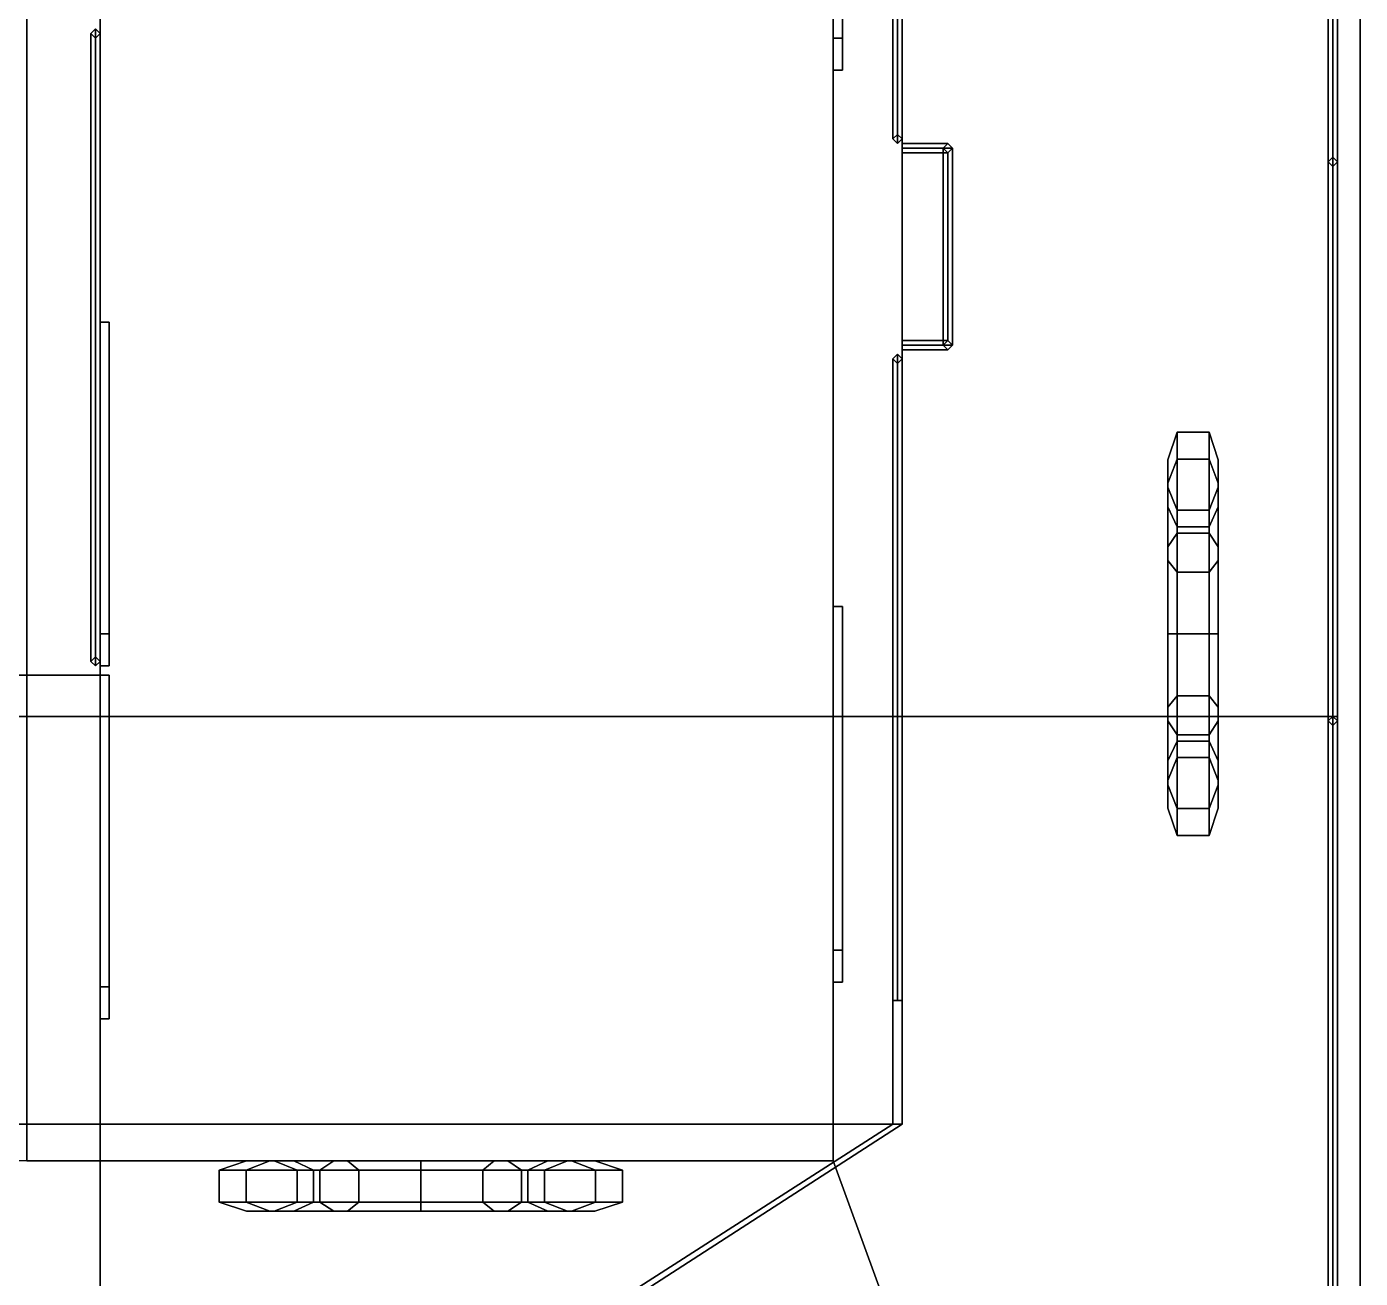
# Model space of a CAD drawing. Extents: x -4.2 to 4.2, y -17.3 to 18.7.
# Drawn here: x 1.34 to 4.25, y 9.744 to 12.475 of the extents above; entities that cross this region are included whole.
import ezdxf

# ---------------------------------------------------------------- set-up
doc = ezdxf.new("R2010")
doc.units = 0
doc.layers.get('0').update_dxf_attribs({"linetype": 'CONTINUOUS'})
doc.layers.add('RAILINGS', color=6, linetype='CONTINUOUS')

msp = doc.modelspace()

# ---------------------------------------------------------------- linework, layer by layer
for points in [[(4.2, 16.87, -0.3447), (4.2, 10.97, -1.04), (-4.2, 10.97, -1.04), (-4.2, 16.87, -0.3447)], [(4.2, 16.87, 1.21), (3.1, 15.01, 1.21), (3.1, 10, 1.21), (4.2, 6.98, 1.21)], [(4.2, -13.62, -0.39), (4.2, -10.52, -1.04), (4.2, 10.97, -1.04), (4.2, 16.87, -0.3447)], [(4.2, -13.62, 0.65), (4.2, -13.62, -0.39), (4.2, 16.87, -0.3447), (4.2, 4.11, 0.65)], [(4.2, 6.98, 1.04), (4.2, 4.11, 0.65), (4.2, 16.87, -0.3447), (4.2, 16.87, 1.04)], [(4.25, 6.98, 1.07), (4.2, 6.98, 1.04), (4.2, 16.87, 1.04), (4.25, 16.87, 1.07)], [(4.25, 16.87, 1.18), (4.2, 16.87, 1.21), (4.2, 6.98, 1.21), (4.25, 6.98, 1.18)], [(4.25, 6.98, 1.18), (4.25, 6.98, 1.07), (4.25, 16.87, 1.07), (4.25, 16.87, 1.18)], [(1.34, 15.01, 1.21), (1.34, 10, 1.21), (1.34, 10, 3.17), (1.34, 15.01, 3.17)], [(3.1, 15.01, 3.17), (3.1, 10, 3.17), (3.1, 10.46, 3.1), (3.1, 13.2, 3.1)], [(3.1, 13.2, 1.25), (3.1, 10.46, 1.25), (3.1, 10, 1.21), (3.1, 15.01, 1.21)], [(1.5, 11.06, 5.6), (1.5, 14.9, 5.6), (-1.5, 14.9, 5.6), (-1.5, 11.06, 5.6)], [(1.5, 13.05, 5.5), (1.5, 14.9, 5.5), (1.5, 14.9, 5.6), (1.5, 8.95, 5.6)], [(3.12, 13.2, 1.25), (3.12, 12.45, 1.25), (3.1, 12.45, 1.25), (3.1, 13.2, 1.25)], [(3.1, 13.2, 3.1), (3.1, 12.45, 3.1), (3.12, 12.45, 3.1), (3.12, 13.2, 3.1)], [(3.12, 12.45, 3.1), (3.12, 12.45, 1.25), (3.12, 13.2, 1.25), (3.12, 13.2, 3.1)], [(-3.25, 10.08, 3.17), (-3.25, 13.05, 3.17), (3.25, 13.05, 3.17), (3.25, 10.08, 3.17)], [(3.25, 10.08, 3.4), (3.25, 13.05, 3.4), (1.5, 13.05, 3.4), (1.5, 8.95, 3.4)], [(1.5, 11.83, 3.52), (1.5, 13.05, 3.4), (1.5, 13.05, 5.5), (1.5, 11.83, 5.32)], [(1.5, 11.83, 3.52), (1.5, 10.38, 3.52), (1.5, 8.95, 3.4), (1.5, 13.05, 3.4)], [(1.5, 13.05, 5.5), (1.5, 8.95, 5.6), (1.5, 10.38, 5.32), (1.5, 11.83, 5.32)], [(3.25, 10.08, 3.17), (3.25, 13.05, 3.17), (3.25, 13.05, 3.4), (3.25, 10.08, 3.4)], [(3.12, 12.45, 2.95), (3.12, 12.38, 2.95), (3.1, 12.38, 2.95), (3.1, 12.45, 2.95)], [(3.1, 12.45, 3.03), (3.1, 12.38, 3.03), (3.12, 12.38, 3.03), (3.12, 12.45, 3.03)], [(3.12, 12.45, 1.33), (3.12, 12.38, 1.33), (3.1, 12.38, 1.33), (3.1, 12.45, 1.33)], [(3.1, 12.45, 1.41), (3.1, 12.38, 1.41), (3.12, 12.38, 1.41), (3.12, 12.45, 1.41)], [(3.1, 12.45, 2.95), (3.1, 12.45, 1.41), (3.12, 12.45, 1.41), (3.12, 12.45, 2.95)], [(3.12, 12.45, 1.25), (3.12, 12.45, 1.33), (3.1, 12.45, 1.33), (3.1, 12.45, 1.25)], [(3.1, 12.45, 3.1), (3.1, 12.45, 3.03), (3.12, 12.45, 3.03), (3.12, 12.45, 3.1)], [(3.1, 12.45, 2.95), (3.1, 12.38, 2.95), (3.1, 12.38, 1.41), (3.1, 12.45, 1.41)], [(3.1, 12.45, 1.33), (3.1, 12.38, 1.33), (3.1, 11.21, 1.25), (3.1, 12.45, 1.25)], [(3.1, 12.45, 3.1), (3.1, 11.21, 3.1), (3.1, 12.38, 3.03), (3.1, 12.45, 3.03)], [(3.12, 12.38, 3.03), (3.12, 12.38, 2.95), (3.12, 12.45, 2.95), (3.12, 12.45, 3.03)], [(3.12, 12.38, 1.41), (3.12, 12.38, 1.33), (3.12, 12.45, 1.33), (3.12, 12.45, 1.41)], [(3.1, 12.38, 3.03), (3.1, 12.38, 2.95), (3.12, 12.38, 2.95), (3.12, 12.38, 3.03)], [(3.1, 12.38, 1.41), (3.1, 12.38, 1.33), (3.12, 12.38, 1.33), (3.12, 12.38, 1.41)], [(3.1, 11.21, 3.1), (3.1, 11.21, 1.25), (3.1, 12.38, 1.33), (3.1, 12.38, 3.03)], [(3.25, 12.21, 3.36), (3.25, 12.22, 3.37), (3.35, 12.22, 3.37), (3.34, 12.21, 3.36)], [(3.25, 12.22, 3.37), (3.25, 12.21, 3.38), (3.36, 12.21, 3.38), (3.35, 12.22, 3.37)], [(3.25, 12.21, 3.38), (3.25, 12.2, 3.37), (3.35, 12.2, 3.37), (3.36, 12.21, 3.38)], [(3.25, 12.2, 3.37), (3.25, 12.21, 3.36), (3.34, 12.21, 3.36), (3.35, 12.2, 3.37)], [(3.35, 12.22, 1.21), (3.34, 12.21, 1.21), (3.34, 12.21, 3.36), (3.35, 12.22, 3.37)], [(3.34, 12.21, 1.21), (3.35, 12.2, 1.21), (3.35, 12.2, 3.37), (3.34, 12.21, 3.36)], [(3.34, 12.21, 1.37), (3.35, 12.2, 1.36), (3.35, 11.79, 1.36), (3.34, 11.78, 1.37)], [(3.35, 12.2, 1.38), (3.34, 12.21, 1.37), (3.34, 11.78, 1.37), (3.35, 11.79, 1.38)], [(3.34, 12.21, 1.65), (3.35, 12.2, 1.64), (3.35, 11.79, 1.64), (3.34, 11.78, 1.65)], [(3.35, 12.2, 1.66), (3.34, 12.21, 1.65), (3.34, 11.78, 1.65), (3.35, 11.79, 1.66)], [(3.34, 12.21, 1.92), (3.35, 12.2, 1.91), (3.35, 11.79, 1.91), (3.34, 11.78, 1.92)], [(3.35, 12.2, 1.93), (3.34, 12.21, 1.92), (3.34, 11.78, 1.92), (3.35, 11.79, 1.93)], [(3.34, 12.21, 2.19), (3.35, 12.2, 2.18), (3.35, 11.79, 2.18), (3.34, 11.78, 2.19)], [(3.35, 12.2, 2.2), (3.34, 12.21, 2.19), (3.34, 11.78, 2.19), (3.35, 11.79, 2.2)], [(3.34, 12.21, 2.47), (3.35, 12.2, 2.46), (3.35, 11.79, 2.46), (3.34, 11.78, 2.47)], [(3.35, 12.2, 2.48), (3.34, 12.21, 2.47), (3.34, 11.78, 2.47), (3.35, 11.79, 2.48)], [(3.34, 12.21, 2.75), (3.35, 12.2, 2.74), (3.35, 11.79, 2.74), (3.34, 11.78, 2.75)], [(3.35, 12.2, 2.76), (3.34, 12.21, 2.75), (3.34, 11.78, 2.75), (3.35, 11.79, 2.76)], [(3.34, 12.21, 3.02), (3.35, 12.2, 3.01), (3.35, 11.79, 3.01), (3.34, 11.78, 3.02)], [(3.35, 12.2, 3.03), (3.34, 12.21, 3.02), (3.34, 11.78, 3.02), (3.35, 11.79, 3.03)], [(3.34, 12.21, 3.3), (3.35, 12.2, 3.29), (3.35, 11.79, 3.29), (3.34, 11.78, 3.3)], [(3.35, 12.2, 3.31), (3.34, 12.21, 3.3), (3.34, 11.78, 3.3), (3.35, 11.79, 3.31)], [(3.36, 12.21, 1.21), (3.35, 12.22, 1.21), (3.35, 12.22, 3.37), (3.36, 12.21, 3.38)], [(3.35, 12.2, 1.21), (3.36, 12.21, 1.21), (3.36, 12.21, 3.38), (3.35, 12.2, 3.37)], [(3.35, 12.2, 1.36), (3.36, 12.21, 1.37), (3.36, 11.78, 1.37), (3.35, 11.79, 1.36)], [(3.36, 12.21, 1.37), (3.35, 12.2, 1.38), (3.35, 11.79, 1.38), (3.36, 11.78, 1.37)], [(3.35, 12.2, 1.64), (3.36, 12.21, 1.65), (3.36, 11.78, 1.65), (3.35, 11.79, 1.64)], [(3.36, 12.21, 1.65), (3.35, 12.2, 1.66), (3.35, 11.79, 1.66), (3.36, 11.78, 1.65)], [(3.35, 12.2, 1.91), (3.36, 12.21, 1.92), (3.36, 11.78, 1.92), (3.35, 11.79, 1.91)], [(3.36, 12.21, 1.92), (3.35, 12.2, 1.93), (3.35, 11.79, 1.93), (3.36, 11.78, 1.92)], [(3.35, 12.2, 2.18), (3.36, 12.21, 2.19), (3.36, 11.78, 2.19), (3.35, 11.79, 2.18)], [(3.36, 12.21, 2.19), (3.35, 12.2, 2.2), (3.35, 11.79, 2.2), (3.36, 11.78, 2.19)], [(3.35, 12.2, 2.46), (3.36, 12.21, 2.47), (3.36, 11.78, 2.47), (3.35, 11.79, 2.46)], [(3.36, 12.21, 2.47), (3.35, 12.2, 2.48), (3.35, 11.79, 2.48), (3.36, 11.78, 2.47)], [(3.35, 12.2, 2.74), (3.36, 12.21, 2.75), (3.36, 11.78, 2.75), (3.35, 11.79, 2.74)], [(3.36, 12.21, 2.75), (3.35, 12.2, 2.76), (3.35, 11.79, 2.76), (3.36, 11.78, 2.75)], [(3.35, 12.2, 3.01), (3.36, 12.21, 3.02), (3.36, 11.78, 3.02), (3.35, 11.79, 3.01)], [(3.36, 12.21, 3.02), (3.35, 12.2, 3.03), (3.35, 11.79, 3.03), (3.36, 11.78, 3.02)], [(3.35, 12.2, 3.29), (3.36, 12.21, 3.3), (3.36, 11.78, 3.3), (3.35, 11.79, 3.29)], [(3.36, 12.21, 3.3), (3.35, 12.2, 3.31), (3.35, 11.79, 3.31), (3.36, 11.78, 3.3)], [(1.52, 11.83, 5.32), (1.52, 11.83, 3.52), (1.5, 11.83, 3.52), (1.5, 11.83, 5.32)], [(1.52, 11.83, 3.52), (1.52, 11.15, 3.52), (1.5, 11.15, 3.52), (1.5, 11.83, 3.52)], [(1.5, 11.83, 5.32), (1.5, 11.15, 5.32), (1.52, 11.15, 5.32), (1.52, 11.83, 5.32)], [(1.52, 11.15, 5.32), (1.52, 11.15, 3.52), (1.52, 11.83, 3.52), (1.52, 11.83, 5.32)], [(3.25, 11.78, 3.36), (3.25, 11.79, 3.37), (3.35, 11.79, 3.37), (3.34, 11.78, 3.36)], [(3.25, 11.79, 3.37), (3.25, 11.78, 3.38), (3.36, 11.78, 3.38), (3.35, 11.79, 3.37)], [(3.35, 11.79, 1.21), (3.34, 11.78, 1.21), (3.34, 11.78, 3.36), (3.35, 11.79, 3.37)], [(3.36, 11.78, 1.21), (3.35, 11.79, 1.21), (3.35, 11.79, 3.37), (3.36, 11.78, 3.38)], [(3.25, 11.78, 3.38), (3.25, 11.77, 3.37), (3.35, 11.77, 3.37), (3.36, 11.78, 3.38)], [(3.25, 11.77, 3.37), (3.25, 11.78, 3.36), (3.34, 11.78, 3.36), (3.35, 11.77, 3.37)], [(3.34, 11.78, 1.21), (3.35, 11.77, 1.21), (3.35, 11.77, 3.37), (3.34, 11.78, 3.36)], [(3.35, 11.77, 1.21), (3.36, 11.78, 1.21), (3.36, 11.78, 3.38), (3.35, 11.77, 3.37)], [(3.83, 11.4791, 3.57), (3.83, 11.53, 3.76), (3.85, 11.59, 3.76), (3.85, 11.5311, 3.54)], [(3.83, 11.53, 3.76), (3.83, 11.4791, 3.95), (3.85, 11.5311, 3.98), (3.85, 11.59, 3.76)], [(3.92, 11.5311, 3.98), (3.92, 11.59, 3.76), (3.85, 11.59, 3.76), (3.85, 11.5311, 3.98)], [(3.92, 11.59, 3.76), (3.92, 11.5311, 3.54), (3.85, 11.5311, 3.54), (3.85, 11.59, 3.76)], [(3.94, 11.4791, 3.95), (3.94, 11.53, 3.76), (3.92, 11.59, 3.76), (3.92, 11.5311, 3.98)], [(3.94, 11.53, 3.76), (3.94, 11.4791, 3.57), (3.92, 11.5311, 3.54), (3.92, 11.59, 3.76)], [(3.83, 11.34, 3.4309), (3.83, 11.4791, 3.57), (3.85, 11.5311, 3.54), (3.85, 11.37, 3.3789)], [(3.83, 11.4791, 3.95), (3.83, 11.34, 4.0891), (3.85, 11.37, 4.1411), (3.85, 11.5311, 3.98)], [(3.83, 11.47, 3.76), (3.83, 11.4271, 3.92), (3.83, 11.4791, 3.95), (3.83, 11.53, 3.76)], [(3.83, 11.4271, 3.6), (3.83, 11.47, 3.76), (3.83, 11.53, 3.76), (3.83, 11.4791, 3.57)], [(3.92, 11.37, 4.1411), (3.92, 11.5311, 3.98), (3.85, 11.5311, 3.98), (3.85, 11.37, 4.1411)], [(3.92, 11.5311, 3.54), (3.92, 11.37, 3.3789), (3.85, 11.37, 3.3789), (3.85, 11.5311, 3.54)], [(3.94, 11.34, 4.0891), (3.94, 11.4791, 3.95), (3.92, 11.5311, 3.98), (3.92, 11.37, 4.1411)], [(3.94, 11.4791, 3.57), (3.94, 11.34, 3.4309), (3.92, 11.37, 3.3789), (3.92, 11.5311, 3.54)], [(3.94, 11.4271, 3.92), (3.94, 11.47, 3.76), (3.94, 11.53, 3.76), (3.94, 11.4791, 3.95)], [(3.94, 11.47, 3.76), (3.94, 11.4271, 3.6), (3.94, 11.4791, 3.57), (3.94, 11.53, 3.76)], [(3.83, 11.4271, 3.92), (3.83, 11.31, 4.0371), (3.83, 11.34, 4.0891), (3.83, 11.4791, 3.95)], [(3.83, 11.31, 3.4829), (3.83, 11.4271, 3.6), (3.83, 11.4791, 3.57), (3.83, 11.34, 3.4309)], [(3.85, 11.42, 3.76), (3.85, 11.3838, 3.895), (3.83, 11.4271, 3.92), (3.83, 11.47, 3.76)], [(3.85, 11.3838, 3.625), (3.85, 11.42, 3.76), (3.83, 11.47, 3.76), (3.83, 11.4271, 3.6)], [(3.92, 11.42, 3.76), (3.92, 11.3838, 3.625), (3.94, 11.4271, 3.6), (3.94, 11.47, 3.76)], [(3.92, 11.3838, 3.895), (3.92, 11.42, 3.76), (3.94, 11.47, 3.76), (3.94, 11.4271, 3.92)], [(3.94, 11.31, 4.0371), (3.94, 11.4271, 3.92), (3.94, 11.4791, 3.95), (3.94, 11.34, 4.0891)], [(3.94, 11.4271, 3.6), (3.94, 11.31, 3.4829), (3.94, 11.34, 3.4309), (3.94, 11.4791, 3.57)], [(3.85, 11.3838, 3.895), (3.85, 11.285, 3.9938), (3.83, 11.31, 4.0371), (3.83, 11.4271, 3.92)], [(3.85, 11.285, 3.5262), (3.85, 11.3838, 3.625), (3.83, 11.4271, 3.6), (3.83, 11.31, 3.4829)], [(3.92, 11.42, 3.76), (3.92, 11.3838, 3.895), (3.85, 11.3838, 3.895), (3.85, 11.42, 3.76)], [(3.92, 11.3838, 3.625), (3.92, 11.42, 3.76), (3.85, 11.42, 3.76), (3.85, 11.3838, 3.625)], [(3.92, 11.3838, 3.625), (3.92, 11.285, 3.5262), (3.94, 11.31, 3.4829), (3.94, 11.4271, 3.6)], [(3.92, 11.285, 3.9938), (3.92, 11.3838, 3.895), (3.94, 11.4271, 3.92), (3.94, 11.31, 4.0371)], [(3.92, 11.3838, 3.895), (3.92, 11.285, 3.9938), (3.85, 11.285, 3.9938), (3.85, 11.3838, 3.895)], [(3.92, 11.285, 3.5262), (3.92, 11.3838, 3.625), (3.85, 11.3838, 3.625), (3.85, 11.285, 3.5262)], [(3.83, 11.15, 3.38), (3.83, 11.34, 3.4309), (3.85, 11.37, 3.3789), (3.85, 11.15, 3.32)], [(3.83, 11.34, 4.0891), (3.83, 11.15, 4.14), (3.85, 11.15, 4.2), (3.85, 11.37, 4.1411)], [(3.92, 11.15, 4.2), (3.92, 11.37, 4.1411), (3.85, 11.37, 4.1411), (3.85, 11.15, 4.2)], [(3.92, 11.37, 3.3789), (3.92, 11.15, 3.32), (3.85, 11.15, 3.32), (3.85, 11.37, 3.3789)], [(3.94, 11.15, 4.14), (3.94, 11.34, 4.0891), (3.92, 11.37, 4.1411), (3.92, 11.15, 4.2)], [(3.94, 11.34, 3.4309), (3.94, 11.15, 3.38), (3.92, 11.15, 3.32), (3.92, 11.37, 3.3789)], [(3.83, 11.15, 3.44), (3.83, 11.31, 3.4829), (3.83, 11.34, 3.4309), (3.83, 11.15, 3.38)], [(3.83, 11.31, 4.0371), (3.83, 11.15, 4.08), (3.83, 11.15, 4.14), (3.83, 11.34, 4.0891)], [(3.94, 11.15, 4.08), (3.94, 11.31, 4.0371), (3.94, 11.34, 4.0891), (3.94, 11.15, 4.14)], [(3.94, 11.31, 3.4829), (3.94, 11.15, 3.44), (3.94, 11.15, 3.38), (3.94, 11.34, 3.4309)], [(3.85, 11.285, 3.9938), (3.85, 11.15, 4.03), (3.83, 11.15, 4.08), (3.83, 11.31, 4.0371)], [(3.85, 11.15, 3.49), (3.85, 11.285, 3.5262), (3.83, 11.31, 3.4829), (3.83, 11.15, 3.44)], [(3.92, 11.285, 3.5262), (3.92, 11.15, 3.49), (3.94, 11.15, 3.44), (3.94, 11.31, 3.4829)], [(3.92, 11.15, 4.03), (3.92, 11.285, 3.9938), (3.94, 11.31, 4.0371), (3.94, 11.15, 4.08)], [(3.92, 11.285, 3.9938), (3.92, 11.15, 4.03), (3.85, 11.15, 4.03), (3.85, 11.285, 3.9938)], [(3.92, 11.15, 3.49), (3.92, 11.285, 3.5262), (3.85, 11.285, 3.5262), (3.85, 11.15, 3.49)], [(3.12, 11.21, 3.1), (3.12, 11.21, 1.25), (3.1, 11.21, 1.25), (3.1, 11.21, 3.1)], [(3.12, 11.21, 1.25), (3.12, 10.46, 1.25), (3.1, 10.46, 1.25), (3.1, 11.21, 1.25)], [(3.1, 11.21, 3.1), (3.1, 10.46, 3.1), (3.12, 10.46, 3.1), (3.12, 11.21, 3.1)], [(3.12, 10.46, 3.1), (3.12, 10.46, 1.25), (3.12, 11.21, 1.25), (3.12, 11.21, 3.1)], [(1.5, 11.15, 5.32), (1.5, 11.15, 5.24), (1.52, 11.15, 5.24), (1.52, 11.15, 5.32)], [(1.52, 11.15, 5.16), (1.52, 11.08, 5.16), (1.5, 11.08, 5.16), (1.5, 11.15, 5.16)], [(1.5, 11.15, 5.24), (1.5, 11.08, 5.24), (1.52, 11.08, 5.24), (1.52, 11.15, 5.24)], [(1.5, 11.15, 3.69), (1.5, 11.08, 3.69), (1.52, 11.08, 3.69), (1.52, 11.15, 3.69)], [(1.52, 11.15, 3.61), (1.52, 11.08, 3.61), (1.5, 11.08, 3.61), (1.5, 11.15, 3.61)], [(1.5, 11.15, 5.16), (1.5, 11.15, 3.69), (1.52, 11.15, 3.69), (1.52, 11.15, 5.16)], [(1.52, 11.15, 3.52), (1.52, 11.15, 3.61), (1.5, 11.15, 3.61), (1.5, 11.15, 3.52)], [(1.5, 11.15, 3.61), (1.5, 11.08, 3.61), (1.5, 11.06, 3.52), (1.5, 11.15, 3.52)], [(1.5, 11.15, 5.16), (1.5, 11.08, 5.16), (1.5, 11.08, 3.69), (1.5, 11.15, 3.69)], [(1.5, 11.15, 5.32), (1.5, 11.06, 5.32), (1.5, 11.08, 5.24), (1.5, 11.15, 5.24)], [(1.52, 11.08, 5.24), (1.52, 11.08, 5.16), (1.52, 11.15, 5.16), (1.52, 11.15, 5.24)], [(1.52, 11.08, 3.69), (1.52, 11.08, 3.61), (1.52, 11.15, 3.61), (1.52, 11.15, 3.69)], [(3.83, 10.99, 3.4829), (3.83, 11.15, 3.44), (3.83, 11.15, 3.38), (3.83, 10.96, 3.4309)], [(3.83, 11.15, 4.08), (3.83, 10.99, 4.0371), (3.83, 10.96, 4.0891), (3.83, 11.15, 4.14)], [(3.85, 11.15, 4.03), (3.85, 11.015, 3.9938), (3.83, 10.99, 4.0371), (3.83, 11.15, 4.08)], [(3.85, 11.015, 3.5262), (3.85, 11.15, 3.49), (3.83, 11.15, 3.44), (3.83, 10.99, 3.4829)], [(3.83, 10.96, 3.4309), (3.83, 11.15, 3.38), (3.85, 11.15, 3.32), (3.85, 10.93, 3.3789)], [(3.83, 11.15, 4.14), (3.83, 10.96, 4.0891), (3.85, 10.93, 4.1411), (3.85, 11.15, 4.2)], [(3.92, 10.93, 4.1411), (3.92, 11.15, 4.2), (3.85, 11.15, 4.2), (3.85, 10.93, 4.1411)], [(3.92, 11.15, 3.32), (3.92, 10.93, 3.3789), (3.85, 10.93, 3.3789), (3.85, 11.15, 3.32)], [(3.92, 11.15, 4.03), (3.92, 11.015, 3.9938), (3.85, 11.015, 3.9938), (3.85, 11.15, 4.03)], [(3.92, 11.015, 3.5262), (3.92, 11.15, 3.49), (3.85, 11.15, 3.49), (3.85, 11.015, 3.5262)], [(3.94, 10.96, 4.0891), (3.94, 11.15, 4.14), (3.92, 11.15, 4.2), (3.92, 10.93, 4.1411)], [(3.94, 11.15, 3.38), (3.94, 10.96, 3.4309), (3.92, 10.93, 3.3789), (3.92, 11.15, 3.32)], [(3.92, 11.15, 3.49), (3.92, 11.015, 3.5262), (3.94, 10.99, 3.4829), (3.94, 11.15, 3.44)], [(3.92, 11.015, 3.9938), (3.92, 11.15, 4.03), (3.94, 11.15, 4.08), (3.94, 10.99, 4.0371)], [(3.94, 10.99, 4.0371), (3.94, 11.15, 4.08), (3.94, 11.15, 4.14), (3.94, 10.96, 4.0891)], [(3.94, 11.15, 3.44), (3.94, 10.99, 3.4829), (3.94, 10.96, 3.4309), (3.94, 11.15, 3.38)], [(0.1, 11.06, 5.74), (1.5, 11.06, 5.6), (-1.5, 11.06, 5.6), (-0.1, 11.06, 5.74)], [(0.1, 8.95, 5.74), (1.5, 8.95, 5.6), (1.5, 11.06, 5.6), (0.1, 11.06, 5.74)], [(1.5, 11.08, 5.24), (1.5, 11.08, 5.16), (1.52, 11.08, 5.16), (1.52, 11.08, 5.24)], [(1.5, 11.08, 3.69), (1.5, 11.08, 3.61), (1.52, 11.08, 3.61), (1.52, 11.08, 3.69)], [(1.5, 11.06, 5.32), (1.5, 11.06, 3.52), (1.5, 11.08, 3.61), (1.5, 11.08, 5.24)], [(1.52, 11.06, 5.32), (1.52, 11.06, 3.52), (1.5, 11.06, 3.52), (1.5, 11.06, 5.32)], [(1.52, 11.06, 3.52), (1.52, 10.38, 3.52), (1.5, 10.38, 3.52), (1.5, 11.06, 3.52)], [(1.5, 11.06, 5.32), (1.5, 10.38, 5.32), (1.52, 10.38, 5.32), (1.52, 11.06, 5.32)], [(1.52, 10.38, 5.32), (1.52, 10.38, 3.52), (1.52, 11.06, 3.52), (1.52, 11.06, 5.32)], [(3.85, 11.015, 3.9938), (3.85, 10.9162, 3.895), (3.83, 10.8729, 3.92), (3.83, 10.99, 4.0371)], [(3.85, 10.9162, 3.625), (3.85, 11.015, 3.5262), (3.83, 10.99, 3.4829), (3.83, 10.8729, 3.6)], [(3.92, 11.015, 3.9938), (3.92, 10.9162, 3.895), (3.85, 10.9162, 3.895), (3.85, 11.015, 3.9938)], [(3.92, 10.9162, 3.625), (3.92, 11.015, 3.5262), (3.85, 11.015, 3.5262), (3.85, 10.9162, 3.625)], [(3.92, 11.015, 3.5262), (3.92, 10.9162, 3.625), (3.94, 10.8729, 3.6), (3.94, 10.99, 3.4829)], [(3.92, 10.9162, 3.895), (3.92, 11.015, 3.9938), (3.94, 10.99, 4.0371), (3.94, 10.8729, 3.92)], [(3.83, 10.8729, 3.6), (3.83, 10.99, 3.4829), (3.83, 10.96, 3.4309), (3.83, 10.8209, 3.57)], [(3.83, 10.99, 4.0371), (3.83, 10.8729, 3.92), (3.83, 10.8209, 3.95), (3.83, 10.96, 4.0891)], [(3.94, 10.99, 3.4829), (3.94, 10.8729, 3.6), (3.94, 10.8209, 3.57), (3.94, 10.96, 3.4309)], [(3.94, 10.8729, 3.92), (3.94, 10.99, 4.0371), (3.94, 10.96, 4.0891), (3.94, 10.8209, 3.95)], [(4.2, 10.97, -1.04), (4.2, -10.52, -1.04), (-4.2, -10.52, -1.04), (-4.2, 10.97, -1.04)], [(3.83, 10.8209, 3.57), (3.83, 10.96, 3.4309), (3.85, 10.93, 3.3789), (3.85, 10.7689, 3.54)], [(3.83, 10.96, 4.0891), (3.83, 10.8209, 3.95), (3.85, 10.7689, 3.98), (3.85, 10.93, 4.1411)], [(3.94, 10.8209, 3.95), (3.94, 10.96, 4.0891), (3.92, 10.93, 4.1411), (3.92, 10.7689, 3.98)], [(3.94, 10.96, 3.4309), (3.94, 10.8209, 3.57), (3.92, 10.7689, 3.54), (3.92, 10.93, 3.3789)], [(3.85, 10.9162, 3.895), (3.85, 10.88, 3.76), (3.83, 10.83, 3.76), (3.83, 10.8729, 3.92)], [(3.85, 10.88, 3.76), (3.85, 10.9162, 3.625), (3.83, 10.8729, 3.6), (3.83, 10.83, 3.76)], [(3.92, 10.7689, 3.98), (3.92, 10.93, 4.1411), (3.85, 10.93, 4.1411), (3.85, 10.7689, 3.98)], [(3.92, 10.93, 3.3789), (3.92, 10.7689, 3.54), (3.85, 10.7689, 3.54), (3.85, 10.93, 3.3789)], [(3.92, 10.9162, 3.895), (3.92, 10.88, 3.76), (3.85, 10.88, 3.76), (3.85, 10.9162, 3.895)], [(3.92, 10.88, 3.76), (3.92, 10.9162, 3.625), (3.85, 10.9162, 3.625), (3.85, 10.88, 3.76)], [(3.92, 10.9162, 3.625), (3.92, 10.88, 3.76), (3.94, 10.83, 3.76), (3.94, 10.8729, 3.6)], [(3.92, 10.88, 3.76), (3.92, 10.9162, 3.895), (3.94, 10.8729, 3.92), (3.94, 10.83, 3.76)], [(3.83, 10.83, 3.76), (3.83, 10.8729, 3.6), (3.83, 10.8209, 3.57), (3.83, 10.77, 3.76)], [(3.83, 10.8729, 3.92), (3.83, 10.83, 3.76), (3.83, 10.77, 3.76), (3.83, 10.8209, 3.95)], [(3.94, 10.8729, 3.6), (3.94, 10.83, 3.76), (3.94, 10.77, 3.76), (3.94, 10.8209, 3.57)], [(3.94, 10.83, 3.76), (3.94, 10.8729, 3.92), (3.94, 10.8209, 3.95), (3.94, 10.77, 3.76)], [(3.83, 10.77, 3.76), (3.83, 10.8209, 3.57), (3.85, 10.7689, 3.54), (3.85, 10.71, 3.76)], [(3.83, 10.8209, 3.95), (3.83, 10.77, 3.76), (3.85, 10.71, 3.76), (3.85, 10.7689, 3.98)], [(3.94, 10.77, 3.76), (3.94, 10.8209, 3.95), (3.92, 10.7689, 3.98), (3.92, 10.71, 3.76)], [(3.94, 10.8209, 3.57), (3.94, 10.77, 3.76), (3.92, 10.71, 3.76), (3.92, 10.7689, 3.54)], [(3.92, 10.71, 3.76), (3.92, 10.7689, 3.98), (3.85, 10.7689, 3.98), (3.85, 10.71, 3.76)], [(3.92, 10.7689, 3.54), (3.92, 10.71, 3.76), (3.85, 10.71, 3.76), (3.85, 10.7689, 3.54)], [(3.1, 10.46, 2.95), (3.1, 10.46, 1.41), (3.12, 10.46, 1.41), (3.12, 10.46, 2.95)], [(3.12, 10.46, 1.25), (3.12, 10.46, 1.33), (3.1, 10.46, 1.33), (3.1, 10.46, 1.25)], [(3.1, 10.46, 1.41), (3.1, 10.39, 1.41), (3.12, 10.39, 1.41), (3.12, 10.46, 1.41)], [(3.12, 10.46, 1.33), (3.12, 10.39, 1.33), (3.1, 10.39, 1.33), (3.1, 10.46, 1.33)], [(3.1, 10.46, 3.1), (3.1, 10.46, 3.03), (3.12, 10.46, 3.03), (3.12, 10.46, 3.1)], [(3.12, 10.46, 2.95), (3.12, 10.39, 2.95), (3.1, 10.39, 2.95), (3.1, 10.46, 2.95)], [(3.1, 10.46, 3.03), (3.1, 10.39, 3.03), (3.12, 10.39, 3.03), (3.12, 10.46, 3.03)], [(3.1, 10.46, 1.33), (3.1, 10.39, 1.33), (3.1, 10, 1.21), (3.1, 10.46, 1.25)], [(3.1, 10.46, 3.1), (3.1, 10, 3.17), (3.1, 10.39, 3.03), (3.1, 10.46, 3.03)], [(3.1, 10.46, 2.95), (3.1, 10.39, 2.95), (3.1, 10.39, 1.41), (3.1, 10.46, 1.41)], [(3.12, 10.39, 1.41), (3.12, 10.39, 1.33), (3.12, 10.46, 1.33), (3.12, 10.46, 1.41)], [(3.12, 10.39, 3.03), (3.12, 10.39, 2.95), (3.12, 10.46, 2.95), (3.12, 10.46, 3.03)], [(3.1, 10.39, 1.41), (3.1, 10.39, 1.33), (3.12, 10.39, 1.33), (3.12, 10.39, 1.41)], [(3.1, 10.39, 3.03), (3.1, 10.39, 2.95), (3.12, 10.39, 2.95), (3.12, 10.39, 3.03)], [(3.1, 10, 3.17), (3.1, 10, 1.21), (3.1, 10.39, 1.33), (3.1, 10.39, 3.03)], [(1.5, 10.38, 5.16), (1.5, 10.38, 3.69), (1.52, 10.38, 3.69), (1.52, 10.38, 5.16)], [(1.52, 10.38, 3.52), (1.52, 10.38, 3.61), (1.5, 10.38, 3.61), (1.5, 10.38, 3.52)], [(1.52, 10.38, 3.61), (1.52, 10.31, 3.61), (1.5, 10.31, 3.61), (1.5, 10.38, 3.61)], [(1.5, 10.38, 3.69), (1.5, 10.31, 3.69), (1.52, 10.31, 3.69), (1.52, 10.38, 3.69)], [(1.5, 10.38, 5.32), (1.5, 10.38, 5.24), (1.52, 10.38, 5.24), (1.52, 10.38, 5.32)], [(1.5, 10.38, 5.24), (1.5, 10.31, 5.24), (1.52, 10.31, 5.24), (1.52, 10.38, 5.24)], [(1.52, 10.38, 5.16), (1.52, 10.31, 5.16), (1.5, 10.31, 5.16), (1.5, 10.38, 5.16)], [(1.5, 10.38, 3.61), (1.5, 10.31, 3.61), (1.5, 8.95, 3.4), (1.5, 10.38, 3.52)], [(1.5, 10.38, 5.16), (1.5, 10.31, 5.16), (1.5, 10.31, 3.69), (1.5, 10.38, 3.69)], [(1.5, 10.38, 5.32), (1.5, 8.95, 5.6), (1.5, 10.31, 5.24), (1.5, 10.38, 5.24)], [(1.52, 10.31, 3.69), (1.52, 10.31, 3.61), (1.52, 10.38, 3.61), (1.52, 10.38, 3.69)], [(1.52, 10.31, 5.24), (1.52, 10.31, 5.16), (1.52, 10.38, 5.16), (1.52, 10.38, 5.24)], [(1.5, 10.31, 3.69), (1.5, 10.31, 3.61), (1.52, 10.31, 3.61), (1.52, 10.31, 3.69)], [(1.5, 10.31, 5.24), (1.5, 10.31, 5.16), (1.52, 10.31, 5.16), (1.52, 10.31, 5.24)], [(1.5, 8.95, 5.6), (1.5, 8.95, 3.4), (1.5, 10.31, 3.61), (1.5, 10.31, 5.24)], [(3.25, 10.08, 3.17), (1.5, 8.95, 3.17), (-1.5, 8.95, 3.17), (-3.25, 10.08, 3.17)], [(1.5, 8.95, 3.4), (1.5, 8.95, 3.17), (3.25, 10.08, 3.17), (3.25, 10.08, 3.4)], [(3.1, 10, 1.21), (-3.1, 10, 1.21), (-4.2, 6.98, 1.21), (4.2, 6.98, 1.21)], [(1.34, 10, 3.17), (1.34, 10, 1.21), (3.1, 10, 1.21), (3.1, 10, 3.17)], [(1.82, 10, 2.38), (1.8709, 10, 2.19), (1.8189, 9.98, 2.16), (1.76, 9.98, 2.38)], [(1.8709, 10, 2.57), (1.82, 10, 2.38), (1.76, 9.98, 2.38), (1.8189, 9.98, 2.6)], [(2.01, 10, 2.7091), (1.8709, 10, 2.57), (1.8189, 9.98, 2.6), (1.98, 9.98, 2.7611)], [(1.8709, 10, 2.19), (2.01, 10, 2.0509), (1.98, 9.98, 1.9989), (1.8189, 9.98, 2.16)], [(1.9662, 9.98, 2.515), (1.93, 9.98, 2.38), (1.88, 10, 2.38), (1.9229, 10, 2.54)], [(1.93, 9.98, 2.38), (1.9662, 9.98, 2.245), (1.9229, 10, 2.22), (1.88, 10, 2.38)], [(2.065, 9.98, 2.6138), (1.9662, 9.98, 2.515), (1.9229, 10, 2.54), (2.04, 10, 2.6571)], [(1.9662, 9.98, 2.245), (2.065, 9.98, 2.1462), (2.04, 10, 2.1029), (1.9229, 10, 2.22)], [(2.01, 10, 2.0509), (2.2, 10, 2), (2.2, 9.98, 1.94), (1.98, 9.98, 1.9989)], [(2.2, 10, 2.76), (2.01, 10, 2.7091), (1.98, 9.98, 2.7611), (2.2, 9.98, 2.82)], [(2.2, 9.98, 2.65), (2.065, 9.98, 2.6138), (2.04, 10, 2.6571), (2.2, 10, 2.7)], [(2.065, 9.98, 2.1462), (2.2, 9.98, 2.11), (2.2, 10, 2.06), (2.04, 10, 2.1029)], [(2.335, 9.98, 2.6138), (2.2, 9.98, 2.65), (2.2, 10, 2.7), (2.36, 10, 2.6571)], [(2.2, 9.98, 2.11), (2.335, 9.98, 2.1462), (2.36, 10, 2.1029), (2.2, 10, 2.06)], [(2.2, 10, 2), (2.39, 10, 2.0509), (2.42, 9.98, 1.9989), (2.2, 9.98, 1.94)], [(2.39, 10, 2.7091), (2.2, 10, 2.76), (2.2, 9.98, 2.82), (2.42, 9.98, 2.7611)], [(2.4338, 9.98, 2.515), (2.335, 9.98, 2.6138), (2.36, 10, 2.6571), (2.4771, 10, 2.54)], [(2.335, 9.98, 2.1462), (2.4338, 9.98, 2.245), (2.4771, 10, 2.22), (2.36, 10, 2.1029)], [(2.5291, 10, 2.57), (2.39, 10, 2.7091), (2.42, 9.98, 2.7611), (2.5811, 9.98, 2.6)], [(2.39, 10, 2.0509), (2.5291, 10, 2.19), (2.5811, 9.98, 2.16), (2.42, 9.98, 1.9989)], [(2.47, 9.98, 2.38), (2.4338, 9.98, 2.515), (2.4771, 10, 2.54), (2.52, 10, 2.38)], [(2.4338, 9.98, 2.245), (2.47, 9.98, 2.38), (2.52, 10, 2.38), (2.4771, 10, 2.22)], [(2.5291, 10, 2.19), (2.58, 10, 2.38), (2.64, 9.98, 2.38), (2.5811, 9.98, 2.16)], [(2.58, 10, 2.38), (2.5291, 10, 2.57), (2.5811, 9.98, 2.6), (2.64, 9.98, 2.38)], [(1.76, 9.98, 2.38), (1.8189, 9.98, 2.16), (1.8189, 9.91, 2.16), (1.76, 9.91, 2.38)], [(1.8189, 9.98, 2.6), (1.76, 9.98, 2.38), (1.76, 9.91, 2.38), (1.8189, 9.91, 2.6)], [(1.98, 9.98, 2.7611), (1.8189, 9.98, 2.6), (1.8189, 9.91, 2.6), (1.98, 9.91, 2.7611)], [(1.8189, 9.98, 2.16), (1.98, 9.98, 1.9989), (1.98, 9.91, 1.9989), (1.8189, 9.91, 2.16)], [(1.9662, 9.98, 2.245), (1.93, 9.98, 2.38), (1.93, 9.91, 2.38), (1.9662, 9.91, 2.245)], [(1.93, 9.98, 2.38), (1.9662, 9.98, 2.515), (1.9662, 9.91, 2.515), (1.93, 9.91, 2.38)], [(2.065, 9.98, 2.1462), (1.9662, 9.98, 2.245), (1.9662, 9.91, 2.245), (2.065, 9.91, 2.1462)], [(1.9662, 9.98, 2.515), (2.065, 9.98, 2.6138), (2.065, 9.91, 2.6138), (1.9662, 9.91, 2.515)], [(1.98, 9.98, 1.9989), (2.2, 9.98, 1.94), (2.2, 9.91, 1.94), (1.98, 9.91, 1.9989)], [(2.2, 9.98, 2.82), (1.98, 9.98, 2.7611), (1.98, 9.91, 2.7611), (2.2, 9.91, 2.82)], [(2.065, 9.98, 2.6138), (2.2, 9.98, 2.65), (2.2, 9.91, 2.65), (2.065, 9.91, 2.6138)], [(2.2, 9.98, 2.11), (2.065, 9.98, 2.1462), (2.065, 9.91, 2.1462), (2.2, 9.91, 2.11)], [(2.2, 9.98, 2.65), (2.335, 9.98, 2.6138), (2.335, 9.91, 2.6138), (2.2, 9.91, 2.65)], [(2.335, 9.98, 2.1462), (2.2, 9.98, 2.11), (2.2, 9.91, 2.11), (2.335, 9.91, 2.1462)], [(2.2, 9.98, 1.94), (2.42, 9.98, 1.9989), (2.42, 9.91, 1.9989), (2.2, 9.91, 1.94)], [(2.42, 9.98, 2.7611), (2.2, 9.98, 2.82), (2.2, 9.91, 2.82), (2.42, 9.91, 2.7611)], [(2.4338, 9.98, 2.245), (2.335, 9.98, 2.1462), (2.335, 9.91, 2.1462), (2.4338, 9.91, 2.245)], [(2.335, 9.98, 2.6138), (2.4338, 9.98, 2.515), (2.4338, 9.91, 2.515), (2.335, 9.91, 2.6138)], [(2.5811, 9.98, 2.6), (2.42, 9.98, 2.7611), (2.42, 9.91, 2.7611), (2.5811, 9.91, 2.6)], [(2.42, 9.98, 1.9989), (2.5811, 9.98, 2.16), (2.5811, 9.91, 2.16), (2.42, 9.91, 1.9989)], [(2.47, 9.98, 2.38), (2.4338, 9.98, 2.245), (2.4338, 9.91, 2.245), (2.47, 9.91, 2.38)], [(2.4338, 9.98, 2.515), (2.47, 9.98, 2.38), (2.47, 9.91, 2.38), (2.4338, 9.91, 2.515)], [(2.5811, 9.98, 2.16), (2.64, 9.98, 2.38), (2.64, 9.91, 2.38), (2.5811, 9.91, 2.16)], [(2.64, 9.98, 2.38), (2.5811, 9.98, 2.6), (2.5811, 9.91, 2.6), (2.64, 9.91, 2.38)], [(1.8709, 9.89, 2.19), (1.82, 9.89, 2.38), (1.76, 9.91, 2.38), (1.8189, 9.91, 2.16)], [(1.82, 9.89, 2.38), (1.8709, 9.89, 2.57), (1.8189, 9.91, 2.6), (1.76, 9.91, 2.38)], [(1.8709, 9.89, 2.57), (2.01, 9.89, 2.7091), (1.98, 9.91, 2.7611), (1.8189, 9.91, 2.6)], [(2.01, 9.89, 2.0509), (1.8709, 9.89, 2.19), (1.8189, 9.91, 2.16), (1.98, 9.91, 1.9989)], [(1.93, 9.91, 2.38), (1.9662, 9.91, 2.515), (1.9229, 9.89, 2.54), (1.88, 9.89, 2.38)], [(1.9662, 9.91, 2.245), (1.93, 9.91, 2.38), (1.88, 9.89, 2.38), (1.9229, 9.89, 2.22)], [(1.9662, 9.91, 2.515), (2.065, 9.91, 2.6138), (2.04, 9.89, 2.6571), (1.9229, 9.89, 2.54)], [(2.065, 9.91, 2.1462), (1.9662, 9.91, 2.245), (1.9229, 9.89, 2.22), (2.04, 9.89, 2.1029)], [(2.2, 9.89, 2), (2.01, 9.89, 2.0509), (1.98, 9.91, 1.9989), (2.2, 9.91, 1.94)], [(2.01, 9.89, 2.7091), (2.2, 9.89, 2.76), (2.2, 9.91, 2.82), (1.98, 9.91, 2.7611)], [(2.065, 9.91, 2.6138), (2.2, 9.91, 2.65), (2.2, 9.89, 2.7), (2.04, 9.89, 2.6571)], [(2.2, 9.91, 2.11), (2.065, 9.91, 2.1462), (2.04, 9.89, 2.1029), (2.2, 9.89, 2.06)], [(2.2, 9.91, 2.65), (2.335, 9.91, 2.6138), (2.36, 9.89, 2.6571), (2.2, 9.89, 2.7)], [(2.335, 9.91, 2.1462), (2.2, 9.91, 2.11), (2.2, 9.89, 2.06), (2.36, 9.89, 2.1029)], [(2.39, 9.89, 2.0509), (2.2, 9.89, 2), (2.2, 9.91, 1.94), (2.42, 9.91, 1.9989)], [(2.2, 9.89, 2.76), (2.39, 9.89, 2.7091), (2.42, 9.91, 2.7611), (2.2, 9.91, 2.82)], [(2.335, 9.91, 2.6138), (2.4338, 9.91, 2.515), (2.4771, 9.89, 2.54), (2.36, 9.89, 2.6571)], [(2.4338, 9.91, 2.245), (2.335, 9.91, 2.1462), (2.36, 9.89, 2.1029), (2.4771, 9.89, 2.22)], [(2.39, 9.89, 2.7091), (2.5291, 9.89, 2.57), (2.5811, 9.91, 2.6), (2.42, 9.91, 2.7611)], [(2.5291, 9.89, 2.19), (2.39, 9.89, 2.0509), (2.42, 9.91, 1.9989), (2.5811, 9.91, 2.16)], [(2.4338, 9.91, 2.515), (2.47, 9.91, 2.38), (2.52, 9.89, 2.38), (2.4771, 9.89, 2.54)], [(2.47, 9.91, 2.38), (2.4338, 9.91, 2.245), (2.4771, 9.89, 2.22), (2.52, 9.89, 2.38)], [(2.58, 9.89, 2.38), (2.5291, 9.89, 2.19), (2.5811, 9.91, 2.16), (2.64, 9.91, 2.38)], [(2.5291, 9.89, 2.57), (2.58, 9.89, 2.38), (2.64, 9.91, 2.38), (2.5811, 9.91, 2.6)], [(1.88, 9.89, 2.38), (1.9229, 9.89, 2.54), (1.8709, 9.89, 2.57), (1.82, 9.89, 2.38)], [(1.9229, 9.89, 2.22), (1.88, 9.89, 2.38), (1.82, 9.89, 2.38), (1.8709, 9.89, 2.19)], [(1.9229, 9.89, 2.54), (2.04, 9.89, 2.6571), (2.01, 9.89, 2.7091), (1.8709, 9.89, 2.57)], [(2.04, 9.89, 2.1029), (1.9229, 9.89, 2.22), (1.8709, 9.89, 2.19), (2.01, 9.89, 2.0509)], [(2.2, 9.89, 2.06), (2.04, 9.89, 2.1029), (2.01, 9.89, 2.0509), (2.2, 9.89, 2)], [(2.04, 9.89, 2.6571), (2.2, 9.89, 2.7), (2.2, 9.89, 2.76), (2.01, 9.89, 2.7091)], [(2.36, 9.89, 2.1029), (2.2, 9.89, 2.06), (2.2, 9.89, 2), (2.39, 9.89, 2.0509)], [(2.2, 9.89, 2.7), (2.36, 9.89, 2.6571), (2.39, 9.89, 2.7091), (2.2, 9.89, 2.76)], [(2.36, 9.89, 2.6571), (2.4771, 9.89, 2.54), (2.5291, 9.89, 2.57), (2.39, 9.89, 2.7091)], [(2.4771, 9.89, 2.22), (2.36, 9.89, 2.1029), (2.39, 9.89, 2.0509), (2.5291, 9.89, 2.19)], [(2.52, 9.89, 2.38), (2.4771, 9.89, 2.22), (2.5291, 9.89, 2.19), (2.58, 9.89, 2.38)], [(2.4771, 9.89, 2.54), (2.52, 9.89, 2.38), (2.58, 9.89, 2.38), (2.5291, 9.89, 2.57)]]:
    msp.add_3dface(points)
at = {"layer": 'RAILINGS'}
for points in [[(4.19, 4.16, 1.78), (4.18, 4.15, 1.79), (4.18, 16.89, 1.79), (4.19, 16.89, 1.78)], [(4.18, 4.15, 1.79), (4.19, 4.14, 1.8), (4.19, 16.89, 1.8), (4.18, 16.89, 1.79)], [(4.2, 4.15, 1.79), (4.19, 4.16, 1.78), (4.19, 16.89, 1.78), (4.2, 16.89, 1.79)], [(4.19, 4.14, 1.8), (4.2, 4.15, 1.79), (4.2, 16.89, 1.79), (4.19, 16.89, 1.8)], [(3.24, 13.05, 4.06), (3.23, 13.05, 4.05), (3.23, 12.23, 4.05), (3.24, 12.22, 4.06)], [(3.23, 13.05, 4.05), (3.24, 13.05, 4.04), (3.24, 12.24, 4.04), (3.23, 12.23, 4.05)], [(3.25, 13.05, 4.05), (3.24, 13.05, 4.06), (3.24, 12.22, 4.06), (3.25, 12.23, 4.05)], [(3.24, 13.05, 4.04), (3.25, 13.05, 4.05), (3.25, 12.23, 4.05), (3.24, 12.24, 4.04)], [(1.48, 12.46, 6.22), (1.49, 12.47, 6.23), (1.49, 12.47, 5.6), (1.48, 12.46, 5.6)], [(1.49, 12.47, 6.23), (1.48, 12.46, 6.22), (1.48, 11.09, 6.22), (1.49, 11.08, 6.23)], [(1.49, 12.45, 6.21), (1.48, 12.46, 6.22), (1.48, 12.46, 5.6), (1.49, 12.45, 5.6)], [(1.48, 12.46, 6.22), (1.49, 12.45, 6.21), (1.49, 11.1, 6.21), (1.48, 11.09, 6.22)], [(1.49, 12.47, 6.23), (1.5, 12.46, 6.22), (1.5, 12.46, 5.6), (1.49, 12.47, 5.6)], [(1.5, 12.46, 6.22), (1.49, 12.47, 6.23), (1.49, 11.08, 6.23), (1.5, 11.09, 6.22)], [(1.5, 12.46, 6.22), (1.49, 12.45, 6.21), (1.49, 12.45, 5.6), (1.5, 12.46, 5.6)], [(1.49, 12.45, 6.21), (1.5, 12.46, 6.22), (1.5, 11.09, 6.22), (1.49, 11.1, 6.21)], [(3.23, 12.23, 4.05), (3.24, 12.24, 4.04), (3.24, 12.24, 3.4), (3.23, 12.23, 3.4)], [(3.24, 12.22, 4.06), (3.23, 12.23, 4.05), (3.23, 12.23, 3.4), (3.24, 12.22, 3.4)], [(3.24, 12.24, 4.04), (3.25, 12.23, 4.05), (3.25, 12.23, 3.4), (3.24, 12.24, 3.4)], [(3.25, 12.23, 4.05), (3.24, 12.22, 4.06), (3.24, 12.22, 3.4), (3.25, 12.23, 3.4)], [(4.19, 12.19, 1.21), (4.18, 12.18, 1.21), (4.18, 12.18, 1.79), (4.19, 12.19, 1.78)], [(4.18, 12.18, 1.21), (4.19, 12.17, 1.21), (4.19, 12.17, 1.78), (4.18, 12.18, 1.79)], [(4.2, 12.18, 1.21), (4.19, 12.19, 1.21), (4.19, 12.19, 1.78), (4.2, 12.18, 1.79)], [(4.19, 12.17, 1.21), (4.2, 12.18, 1.21), (4.2, 12.18, 1.79), (4.19, 12.17, 1.78)], [(3.24, 11.76, 4.06), (3.23, 11.75, 4.05), (3.23, 10.35, 4.05), (3.24, 10.35, 4.06)], [(3.23, 11.75, 4.05), (3.24, 11.76, 4.06), (3.24, 11.76, 3.4), (3.23, 11.75, 3.4)], [(3.25, 11.75, 4.05), (3.24, 11.76, 4.06), (3.24, 10.35, 4.06), (3.25, 10.35, 4.05)], [(3.24, 11.76, 4.06), (3.25, 11.75, 4.05), (3.25, 11.75, 3.4), (3.24, 11.76, 3.4)], [(3.23, 11.75, 4.05), (3.24, 11.74, 4.04), (3.24, 10.35, 4.04), (3.23, 10.35, 4.05)], [(3.24, 11.74, 4.04), (3.23, 11.75, 4.05), (3.23, 11.75, 3.4), (3.24, 11.74, 3.4)], [(3.24, 11.74, 4.04), (3.25, 11.75, 4.05), (3.25, 10.35, 4.05), (3.24, 10.35, 4.04)], [(3.25, 11.75, 4.05), (3.24, 11.74, 4.04), (3.24, 11.74, 3.4), (3.25, 11.75, 3.4)], [(1.48, 11.09, 6.22), (1.49, 11.1, 6.21), (1.49, 11.1, 5.6), (1.48, 11.09, 5.6)], [(1.49, 11.08, 6.23), (1.48, 11.09, 6.22), (1.48, 11.09, 5.6), (1.49, 11.08, 5.6)], [(1.49, 11.1, 6.21), (1.5, 11.09, 6.22), (1.5, 11.09, 5.6), (1.49, 11.1, 5.6)], [(1.5, 11.09, 6.22), (1.49, 11.08, 6.23), (1.49, 11.08, 5.6), (1.5, 11.09, 5.6)], [(4.19, 10.97, 1.21), (4.18, 10.96, 1.21), (4.18, 10.96, 1.79), (4.19, 10.97, 1.78)], [(4.18, 10.96, 1.21), (4.19, 10.95, 1.21), (4.19, 10.95, 1.78), (4.18, 10.96, 1.79)], [(4.2, 10.96, 1.21), (4.19, 10.97, 1.21), (4.19, 10.97, 1.78), (4.2, 10.96, 1.79)], [(4.19, 10.95, 1.21), (4.2, 10.96, 1.21), (4.2, 10.96, 1.79), (4.19, 10.95, 1.78)], [(3.25, 10.35, 4.67), (3.25, 10.35, 3.4), (3.23, 10.35, 3.4), (3.23, 10.35, 4.67)], [(3.23, 10.35, 4.67), (3.23, 10.35, 3.4), (3.23, 10.08, 3.4), (3.23, 10.08, 4.67)], [(3.23, 10.08, 4.67), (3.25, 10.08, 4.67), (3.25, 10.35, 4.67), (3.23, 10.35, 4.67)], [(3.25, 10.08, 4.67), (3.25, 10.08, 3.4), (3.25, 10.35, 3.4), (3.25, 10.35, 4.67)], [(1.5, 8.95, 4.67), (1.5, 8.95, 3.4), (3.25, 10.08, 3.4), (3.25, 10.08, 4.67)], [(3.23, 10.08, 4.67), (3.23, 10.08, 3.4), (1.5, 8.97, 3.4), (1.5, 8.97, 4.67)], [(1.5, 8.97, 4.67), (1.5, 8.95, 4.67), (3.25, 10.08, 4.67), (3.23, 10.08, 4.67)]]:
    msp.add_3dface(points, dxfattribs=at)

doc.saveas('drawing.dxf')
